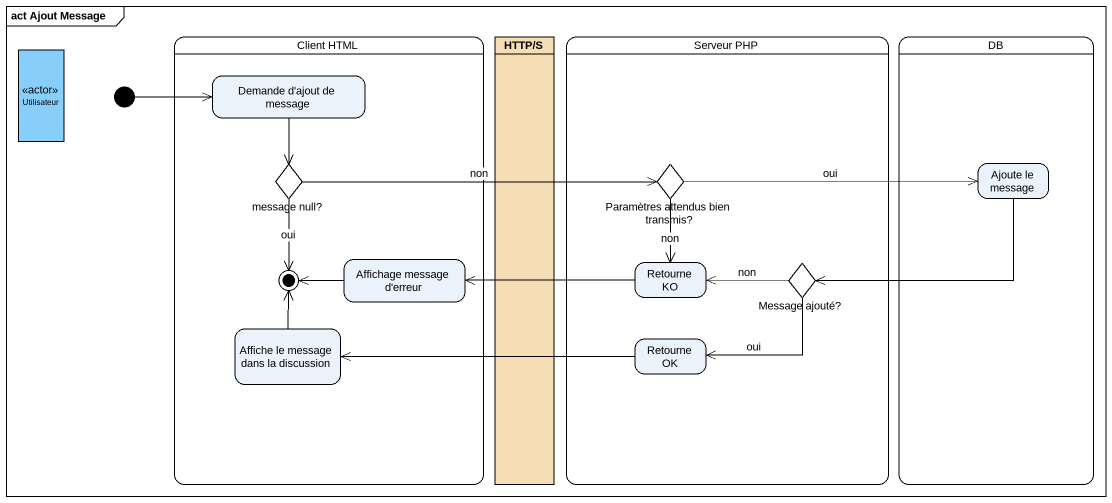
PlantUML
@startuml
mainframe act Ajout Message
hide empty description
state "Client HTML" as Client_HTML {
  state "Demande d'ajout de message" as Demande_d_ajout_de_message
  state "message null?" as message_null <<choice>>
  state "Affichage message d'erreur" as Affichage_message_d_erreur
  state "Affiche le message dans la discussion" as Affiche_le_message_dans_la
  message_null --> [*] : oui
  Affichage_message_d_erreur -left-> [*]
  Affiche_le_message_dans_la -up-> [*]
}
state "HTTP/S" as HTTP_S <<partition>> #F5DEB3
state "Serveur PHP" as Serveur_PHP {
  state "Paramètres attendus bien transmis?" as Paramètres_attendus_bien <<choice>>
  state "Retourne KO" as Retourne_KO
  state "Message ajouté?" as Message_ajouté <<choice>>
  state "Retourne OK" as Retourne_OK
}
state DB {
  state "Ajoute le message" as Ajoute_le_message
}
state Utilisateur <<actor>> #87CEFA
state initial1 <<start>>
initial1 -right-> Demande_d_ajout_de_message
Demande_d_ajout_de_message --> message_null
message_null -right-> Paramètres_attendus_bien : non
Paramètres_attendus_bien -right-> Ajoute_le_message : oui
Paramètres_attendus_bien --> Retourne_KO : non
Ajoute_le_message -left-> Message_ajouté
Retourne_KO -left-> Affichage_message_d_erreur
Message_ajouté -left-> Retourne_KO : non
Message_ajouté -left-> Retourne_OK : oui
Retourne_OK -left-> Affiche_le_message_dans_la
@enduml
